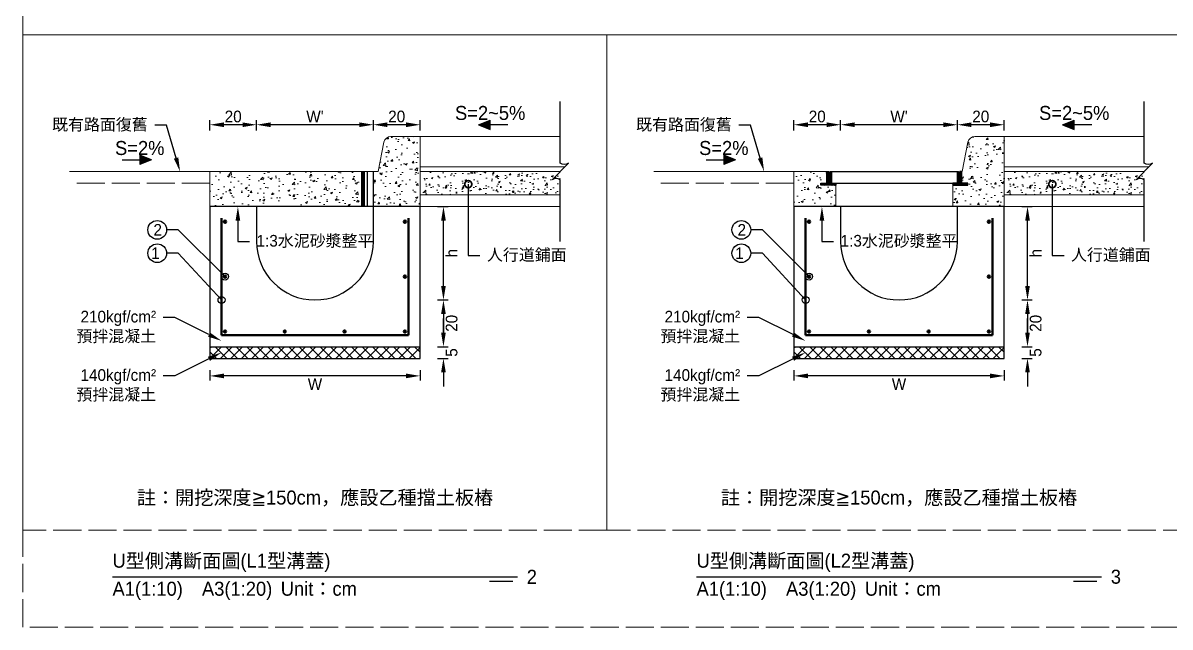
# Model space of a CAD drawing. Extents: x -8920 to 1950, y -2159 to 466.
# Drawn here: x -5780 to -5289, y -507 to -248.4 of the extents above; entities that cross this region are included whole.
import ezdxf
from ezdxf import colors
from ezdxf.entities.mleader import LeaderData, LeaderLine
from ezdxf.math import Vec2, Vec3

# ---------------------------------------------------------------- set-up
doc = ezdxf.new("R2010")
doc.units = 0
doc.header["$MEASUREMENT"] = 0
doc.linetypes.add('ACAD_ISO02W100', pattern=[15, 12, -3])
doc.layers.add('一、4.基本-隱藏', color=9, linetype='ACAD_ISO02W100', lineweight=20, plot=False)
doc.layers.add('三、3.文字-註解文字', color=2, linetype='Continuous')
for name, color, linetype, lineweight in [('二、1.繪圖-既有設施', 8, 'Continuous', 20), ('二、2.繪圖-施作項目', 181, 'Continuous', 30), ('二、3.繪圖-排水流向', 170, 'Continuous', 30), ('二、4.繪圖-設計鋪面', 40, 'Continuous', 20), ('二、5.繪圖-鋼筋', 60, 'Continuous', 50), ('二、6.繪圖-其他施作項目', 35, 'Continuous', 30)]:
    doc.layers.add(name, color=color, linetype=linetype, lineweight=lineweight)
doc.styles.add('次圖名(詳圖)', font='MS PGothic.ttf', dxfattribs={"height": 6})
doc.styles.add('註解文字(詳圖)', font='MS PGothic.ttf', dxfattribs={"height": 5})
doc.dimstyles.new('註解文字(詳圖)', dxfattribs={"dimtxt": 5, "dimasz": 6, "dimexe": 2, "dimexo": 5, "dimgap": 1, "dimtad": 2, "dimzin": 0, "dimdsep": 46, "dimtxsty": '註解文字(詳圖)', "dimcen": 0.1, "dimclrd": 144, "dimclre": 144, "dimclrt": 256, "dimadec": 0, "dimazin": 0, "dimtfac": 1, "dimtofl": 0, "dimtmove": 0, "dimatfit": 3, "dimfxlon": 1, "dimtolj": 1, "dimtzin": 0, "dimlwd": -1, "dimlwe": -1, "dimarcsym": 1})

# ---------------------------------------------------------------- blocks, each defined once
blk = doc.blocks.new('*D140')
at = {"layer": 'Defpoints', "color": 0, "transparency": 16777216}
for p in [(-5680, -292), (-5680, -327), (-5630, -327)]:
    blk.add_point(p, dxfattribs=at)
at = {"layer": '三、3.文字-註解文字', "color": 144, "transparency": 16777216}
for p, q in [((-5680, -294.5), (-5680, -290)), ((-5636, -292), (-5674, -292)), ((-5630, -294.5), (-5630, -290))]:
    blk.add_line(p, q, dxfattribs=at)
for points in [[(-5674, -291), (-5674, -293), (-5680, -292)], [(-5636, -291), (-5636, -293), (-5630, -292)]]:
    blk.add_solid(points, dxfattribs=at)
at = {"layer": '三、3.文字-註解文字', "transparency": 16777216, "insert": (-5655, -288.5), "char_height": 5, "attachment_point": 5, "style": '註解文字(詳圖)'}
blk.add_mtext("\\A1;W'", dxfattribs=at)
blk = doc.blocks.new('*D141')
at = {"layer": 'Defpoints', "color": 0, "transparency": 16777216}
for p in [(-5700, -292), (-5700, -327), (-5680, -327)]:
    blk.add_point(p, dxfattribs=at)
at = {"layer": '三、3.文字-註解文字', "color": 144, "transparency": 16777216}
for p, q in [((-5700, -294.5), (-5700, -290)), ((-5686, -292), (-5694, -292)), ((-5680, -294.5), (-5680, -290))]:
    blk.add_line(p, q, dxfattribs=at)
for points in [[(-5694, -291), (-5694, -293), (-5700, -292)], [(-5686, -291), (-5686, -293), (-5680, -292)]]:
    blk.add_solid(points, dxfattribs=at)
at = {"layer": '三、3.文字-註解文字', "transparency": 16777216, "insert": (-5690, -288.5), "char_height": 5, "attachment_point": 5, "style": '註解文字(詳圖)'}
blk.add_mtext('\\A1;20', dxfattribs=at)
blk = doc.blocks.new('_Small')
at = {"color": 0, "linetype": 'ByBlock', "lineweight": -2}
blk.add_circle((0, 0), 0.25, dxfattribs=at)
blk = doc.blocks.new('排水流向')
at = {"layer": '二、3.繪圖-排水流向'}
h = blk.add_hatch(color=256, dxfattribs=at)
h.dxf.hatch_style = 1
h.paths.add_polyline_path([(0, 1), (0, -1), (2.5, 0)])
for points in [[(-3.75, 0), (0, 0)], [(0, 1), (0, -1)], [(2.5, 0), (0, 1)], [(2.5, 0), (0, -1)]]:
    blk.add_lwpolyline(points, dxfattribs=at)
blk = doc.blocks.new('*D228')
at = {"layer": 'Defpoints', "color": 0, "transparency": 16777216}
for p in [(-5405, -327), (-5350, -327), (-5405, -367)]:
    blk.add_point(p, dxfattribs=at)
at = {"layer": '三、3.文字-註解文字', "color": 144, "transparency": 16777216}
for p, q in [((-5352.5, -327), (-5348, -327)), ((-5350, -361), (-5350, -333)), ((-5352.5, -367), (-5348, -367))]:
    blk.add_line(p, q, dxfattribs=at)
for points in [[(-5351, -333), (-5349, -333), (-5350, -327)], [(-5351, -361), (-5349, -361), (-5350, -367)]]:
    blk.add_solid(points, dxfattribs=at)
at = {"layer": '三、3.文字-註解文字', "transparency": 16777216, "insert": (-5346.5, -347), "char_height": 5, "attachment_point": 5, "rotation": 90, "style": '註解文字(詳圖)'}
blk.add_mtext('\\A1;h', dxfattribs=at)
blk = doc.blocks.new('*D229')
at = {"layer": 'Defpoints', "color": 0, "transparency": 16777216}
for p in [(-5405, -367), (-5405, -387), (-5350, -387)]:
    blk.add_point(p, dxfattribs=at)
at = {"layer": '三、3.文字-註解文字', "color": 144, "transparency": 16777216}
for p, q in [((-5352.5, -367), (-5348, -367)), ((-5350, -373), (-5350, -381)), ((-5352.5, -387), (-5348, -387))]:
    blk.add_line(p, q, dxfattribs=at)
for points in [[(-5351, -373), (-5349, -373), (-5350, -367)], [(-5351, -381), (-5349, -381), (-5350, -387)]]:
    blk.add_solid(points, dxfattribs=at)
at = {"layer": '三、3.文字-註解文字', "transparency": 16777216, "insert": (-5346.5, -377), "char_height": 5, "attachment_point": 5, "rotation": 90, "style": '註解文字(詳圖)'}
blk.add_mtext('\\A1;20', dxfattribs=at)
blk = doc.blocks.new('*D230')
at = {"layer": 'Defpoints', "color": 0, "transparency": 16777216}
for p in [(-5405, -387), (-5405, -392), (-5350, -392)]:
    blk.add_point(p, dxfattribs=at)
at = {"layer": '三、3.文字-註解文字', "color": 144, "transparency": 16777216}
for p, q in [((-5350, -381), (-5350, -375)), ((-5352.5, -387), (-5348, -387)), ((-5352.5, -392), (-5348, -392)), ((-5350, -398), (-5350, -404))]:
    blk.add_line(p, q, dxfattribs=at)
for points in [[(-5351, -381), (-5349, -381), (-5350, -387)], [(-5351, -398), (-5349, -398), (-5350, -392)]]:
    blk.add_solid(points, dxfattribs=at)
at = {"layer": '三、3.文字-註解文字', "transparency": 16777216, "insert": (-5346.5, -389.5), "char_height": 5, "attachment_point": 5, "rotation": 90, "style": '註解文字(詳圖)'}
blk.add_mtext('\\A1;5', dxfattribs=at)
blk = doc.blocks.new('*D231')
at = {"layer": 'Defpoints', "color": 0, "transparency": 16777216}
for p in [(-5450, -392), (-5360, -392), (-5450, -399.5)]:
    blk.add_point(p, dxfattribs=at)
at = {"layer": '三、3.文字-註解文字', "color": 144, "transparency": 16777216}
for p, q in [((-5450, -397), (-5450, -401.5)), ((-5360, -397), (-5360, -401.5)), ((-5366, -399.5), (-5444, -399.5))]:
    blk.add_line(p, q, dxfattribs=at)
for points in [[(-5444, -398.5), (-5444, -400.5), (-5450, -399.5)], [(-5366, -398.5), (-5366, -400.5), (-5360, -399.5)]]:
    blk.add_solid(points, dxfattribs=at)
at = {"layer": '三、3.文字-註解文字', "transparency": 16777216, "insert": (-5405, -403), "char_height": 5, "attachment_point": 5, "style": '註解文字(詳圖)'}
blk.add_mtext('\\A1;W', dxfattribs=at)
blk = doc.blocks.new('*D232')
at = {"layer": 'Defpoints', "color": 0, "transparency": 16777216}
for p in [(-5430, -292), (-5430, -327), (-5380, -327)]:
    blk.add_point(p, dxfattribs=at)
at = {"layer": '三、3.文字-註解文字', "color": 144, "transparency": 16777216}
for p, q in [((-5430, -294.5), (-5430, -290)), ((-5386, -292), (-5424, -292)), ((-5380, -294.5), (-5380, -290))]:
    blk.add_line(p, q, dxfattribs=at)
for points in [[(-5424, -291), (-5424, -293), (-5430, -292)], [(-5386, -291), (-5386, -293), (-5380, -292)]]:
    blk.add_solid(points, dxfattribs=at)
at = {"layer": '三、3.文字-註解文字', "transparency": 16777216, "insert": (-5405, -288.5), "char_height": 5, "attachment_point": 5, "style": '註解文字(詳圖)'}
blk.add_mtext("\\A1;W'", dxfattribs=at)
blk = doc.blocks.new('*D233')
at = {"layer": 'Defpoints', "color": 0, "transparency": 16777216}
for p in [(-5450, -292), (-5450, -327), (-5430, -327)]:
    blk.add_point(p, dxfattribs=at)
at = {"layer": '三、3.文字-註解文字', "color": 144, "transparency": 16777216}
for p, q in [((-5450, -294.5), (-5450, -290)), ((-5436, -292), (-5444, -292)), ((-5430, -294.5), (-5430, -290))]:
    blk.add_line(p, q, dxfattribs=at)
for points in [[(-5444, -291), (-5444, -293), (-5450, -292)], [(-5436, -291), (-5436, -293), (-5430, -292)]]:
    blk.add_solid(points, dxfattribs=at)
at = {"layer": '三、3.文字-註解文字', "transparency": 16777216, "insert": (-5440, -288.5), "char_height": 5, "attachment_point": 5, "style": '註解文字(詳圖)'}
blk.add_mtext('\\A1;20', dxfattribs=at)
blk = doc.blocks.new('*D265')
at = {"layer": 'Defpoints', "color": 0, "transparency": 16777216}
for p in [(-5380, -292), (-5380, -327), (-5360, -327)]:
    blk.add_point(p, dxfattribs=at)
at = {"layer": '三、3.文字-註解文字', "color": 144, "transparency": 16777216}
for p, q in [((-5380, -294.5), (-5380, -290)), ((-5366, -292), (-5374, -292)), ((-5360, -294.5), (-5360, -290))]:
    blk.add_line(p, q, dxfattribs=at)
for points in [[(-5374, -291), (-5374, -293), (-5380, -292)], [(-5366, -291), (-5366, -293), (-5360, -292)]]:
    blk.add_solid(points, dxfattribs=at)
at = {"layer": '三、3.文字-註解文字', "transparency": 16777216, "insert": (-5370, -288.5), "char_height": 5, "attachment_point": 5, "style": '註解文字(詳圖)'}
blk.add_mtext('\\A1;20', dxfattribs=at)
blk = doc.blocks.new('*D266')
at = {"layer": 'Defpoints', "color": 0, "transparency": 16777216}
for p in [(-5630, -292), (-5630, -327), (-5610, -327)]:
    blk.add_point(p, dxfattribs=at)
at = {"layer": '三、3.文字-註解文字', "color": 144, "transparency": 16777216}
for p, q in [((-5630, -294.5), (-5630, -290)), ((-5616, -292), (-5624, -292)), ((-5610, -294.5), (-5610, -290))]:
    blk.add_line(p, q, dxfattribs=at)
for points in [[(-5624, -291), (-5624, -293), (-5630, -292)], [(-5616, -291), (-5616, -293), (-5610, -292)]]:
    blk.add_solid(points, dxfattribs=at)
at = {"layer": '三、3.文字-註解文字', "transparency": 16777216, "insert": (-5620, -288.5), "char_height": 5, "attachment_point": 5, "style": '註解文字(詳圖)'}
blk.add_mtext('\\A1;20', dxfattribs=at)
blk = doc.blocks.new('_DotSmall')
at = {"color": 0, "linetype": 'ByBlock', "const_width": 0.5}
blk.add_lwpolyline([(-0.0625, 0, 1), (0.0625, 0, 1)], format="xyb", close=True, dxfattribs=at)
blk = doc.blocks.new('*D322')
at = {"layer": 'Defpoints', "color": 0, "transparency": 16777216}
for p in [(-5655, -327), (-5600, -327), (-5655, -367)]:
    blk.add_point(p, dxfattribs=at)
at = {"layer": '三、3.文字-註解文字', "color": 144, "transparency": 16777216}
for p, q in [((-5602.5, -327), (-5598, -327)), ((-5600, -361), (-5600, -333)), ((-5602.5, -367), (-5598, -367))]:
    blk.add_line(p, q, dxfattribs=at)
for points in [[(-5601, -333), (-5599, -333), (-5600, -327)], [(-5601, -361), (-5599, -361), (-5600, -367)]]:
    blk.add_solid(points, dxfattribs=at)
at = {"layer": '三、3.文字-註解文字', "transparency": 16777216, "insert": (-5596.5, -347), "char_height": 5, "attachment_point": 5, "rotation": 90, "style": '註解文字(詳圖)'}
blk.add_mtext('\\A1;h', dxfattribs=at)
blk = doc.blocks.new('*D323')
at = {"layer": 'Defpoints', "color": 0, "transparency": 16777216}
for p in [(-5655, -367), (-5655, -387), (-5600, -387)]:
    blk.add_point(p, dxfattribs=at)
at = {"layer": '三、3.文字-註解文字', "color": 144, "transparency": 16777216}
for p, q in [((-5602.5, -367), (-5598, -367)), ((-5600, -373), (-5600, -381)), ((-5602.5, -387), (-5598, -387))]:
    blk.add_line(p, q, dxfattribs=at)
for points in [[(-5601, -373), (-5599, -373), (-5600, -367)], [(-5601, -381), (-5599, -381), (-5600, -387)]]:
    blk.add_solid(points, dxfattribs=at)
at = {"layer": '三、3.文字-註解文字', "transparency": 16777216, "insert": (-5596.5, -377), "char_height": 5, "attachment_point": 5, "rotation": 90, "style": '註解文字(詳圖)'}
blk.add_mtext('\\A1;20', dxfattribs=at)
blk = doc.blocks.new('*D324')
at = {"layer": 'Defpoints', "color": 0, "transparency": 16777216}
for p in [(-5655, -387), (-5655, -392), (-5600, -392)]:
    blk.add_point(p, dxfattribs=at)
at = {"layer": '三、3.文字-註解文字', "color": 144, "transparency": 16777216}
for p, q in [((-5600, -381), (-5600, -375)), ((-5602.5, -387), (-5598, -387)), ((-5602.5, -392), (-5598, -392)), ((-5600, -398), (-5600, -404))]:
    blk.add_line(p, q, dxfattribs=at)
for points in [[(-5601, -381), (-5599, -381), (-5600, -387)], [(-5601, -398), (-5599, -398), (-5600, -392)]]:
    blk.add_solid(points, dxfattribs=at)
at = {"layer": '三、3.文字-註解文字', "transparency": 16777216, "insert": (-5596.5, -389.5), "char_height": 5, "attachment_point": 5, "rotation": 90, "style": '註解文字(詳圖)'}
blk.add_mtext('\\A1;5', dxfattribs=at)
blk = doc.blocks.new('*D325')
at = {"layer": 'Defpoints', "color": 0, "transparency": 16777216}
for p in [(-5700, -392), (-5610, -392), (-5700, -399.5)]:
    blk.add_point(p, dxfattribs=at)
at = {"layer": '三、3.文字-註解文字', "color": 144, "transparency": 16777216}
for p, q in [((-5700, -397), (-5700, -401.5)), ((-5610, -397), (-5610, -401.5)), ((-5616, -399.5), (-5694, -399.5))]:
    blk.add_line(p, q, dxfattribs=at)
for points in [[(-5694, -398.5), (-5694, -400.5), (-5700, -399.5)], [(-5616, -398.5), (-5616, -400.5), (-5610, -399.5)]]:
    blk.add_solid(points, dxfattribs=at)
at = {"layer": '三、3.文字-註解文字', "transparency": 16777216, "insert": (-5655, -403), "char_height": 5, "attachment_point": 5, "style": '註解文字(詳圖)'}
blk.add_mtext('\\A1;W', dxfattribs=at)

msp = doc.modelspace()

# ---------------------------------------------------------------- hatches: boundary and pattern name
at = {"layer": '二、1.繪圖-既有設施'}
h = msp.add_hatch(dxfattribs=at)
h.set_pattern_fill('AR-CONC', color=256, scale=0.05)
h.set_pattern_definition([(50, (-4396.364, -1270.097), (9.109233, -0.796954), [0.9525, -10.4775]), (355, (-4396.364, -1270.097), (-1.76217, 9.55284), [0.762, -8.38203]), (100.45144, (-4395.605, -1270.164), (7.34706, 8.755888), [0.8095, -8.90451]), (46.1842, (-4396.364, -1267.557), (13.55395, -2.10212), [1.42875, -15.71625]), (96.6356, (-4395.234, -1267.732), (11.87021, 12.37131), [1.21425, -13.35678]), (351.1842, (-4396.364, -1267.557), (11.87021, 12.37131), [1.143, -12.57299]), (21, (-4395.094, -1268.192), (7.58072, -5.11326), [0.9525, -10.4775]), (326, (-4395.094, -1268.192), (3.0901, 9.2094), [0.762, -8.382]), (71.45144, (-4394.462, -1268.618), (10.67082, 4.09614), [0.8095, -8.904497]), (37.5, (-4396.3637, -1270.0972), (0.15443, 4.227752), [0, -8.2804, 0, -8.509, 0, -8.41375]), (7.5, (-4396.3637, -1270.097), (3.340983, 5.009029), [0, -4.8514, 0, -8.0899, 0, -3.20675]), (327.5, (-4399.1958, -1270.097), (6.77953, -0.286437), [0, -3.175, 0, -9.906, 0, -13.1445]), (317.5, (-4400.466, -1270.097), (7.40646, 1.271325), [0, -4.1275, 0, -6.5786, 0, -9.3345])])
h.paths.add_polyline_path([(-5700, -312), (-5700, -327), (-5635, -327), (-5635, -312)])
h.paths.add_polyline_path([(-5610, -312), (-5610, -297), (-5622.541, -297, 0.3575108), (-5625.482, -299.412), (-5628, -312), (-5630, -312), (-5630, -327), (-5610, -327)])
h = msp.add_hatch(dxfattribs=at)
h.set_pattern_fill('AR-CONC', color=256, scale=0.05)
h.set_pattern_definition([(50, (-4077.146, -1172.496), (9.109233, -0.796954), [0.9525, -10.4775]), (355, (-4077.146, -1172.496), (-1.76217, 9.55284), [0.762, -8.38203]), (100.45144, (-4076.387, -1172.562), (7.34706, 8.755888), [0.8095, -8.90451]), (46.1842, (-4077.146, -1169.956), (13.55395, -2.10212), [1.42875, -15.71625]), (96.6356, (-4076.016, -1170.131), (11.87021, 12.37131), [1.21425, -13.35678]), (351.1842, (-4077.146, -1169.956), (11.87021, 12.37131), [1.143, -12.57299]), (21, (-4075.876, -1170.591), (7.58072, -5.11326), [0.9525, -10.4775]), (326, (-4075.876, -1170.591), (3.0901, 9.2094), [0.762, -8.382]), (71.45144, (-4075.244, -1171.017), (10.67082, 4.09614), [0.8095, -8.904497]), (37.5, (-4077.1457, -1172.4956), (0.15443, 4.227752), [0, -8.2804, 0, -8.509, 0, -8.41375]), (7.5, (-4077.1457, -1172.4956), (3.340983, 5.009029), [0, -4.8514, 0, -8.0899, 0, -3.20675]), (327.5, (-4079.978, -1172.4956), (6.77953, -0.286437), [0, -3.175, 0, -9.906, 0, -13.1445]), (317.5, (-4081.248, -1172.4956), (7.40646, 1.271325), [0, -4.1275, 0, -6.5786, 0, -9.3345])])
h.paths.add_polyline_path([(-5450, -327), (-5432, -327), (-5432, -317.9), (-5438.5, -317.9), (-5438.5, -317), (-5435.9, -317), (-5435.9, -312), (-5450, -312)])
h.paths.add_polyline_path([(-5375.5, -317.9), (-5382, -317.9), (-5382, -327), (-5360, -327), (-5360, -312), (-5360, -297), (-5372.541, -297, 0.3575108), (-5375.482, -299.412), (-5378, -312), (-5378.1, -312), (-5378.1, -317), (-5375.5, -317)])
at = {"layer": '二、2.繪圖-施作項目'}
h = msp.add_hatch(dxfattribs=at)
h.set_pattern_fill('ANSI37', color=256)
h.set_pattern_definition([(45, (-5539.169, 307.6172), (-2.245064, 2.245064), []), (135, (-5539.169, 307.6172), (-2.245064, -2.245064), [])])
h.paths.add_polyline_path([(-5610, -392), (-5610, -387), (-5700, -387), (-5700, -392)])
h = msp.add_hatch(dxfattribs=at)
h.set_pattern_fill('ANSI37', color=256)
h.set_pattern_definition([(45, (-5289.169, 307.6172), (-2.245064, 2.245064), []), (135, (-5289.169, 307.6172), (-2.245064, -2.245064), [])])
h.paths.add_polyline_path([(-5360, -392), (-5360, -387), (-5450, -387), (-5450, -392)])
at = {"layer": '二、4.繪圖-設計鋪面'}
h = msp.add_hatch(dxfattribs=at)
h.set_pattern_fill('AR-CONC', color=256)
h.set_pattern_definition([(50, (-5744.145, 123.4644), (7.1726, -0.62752), [0.75, -8.25]), (355, (-5744.145, 123.4644), (-1.38751, 7.52192), [0.6, -6.6]), (100.4514, (-5743.547, 123.412), (5.78509, 6.8944), [0.6374, -7.01142]), (46.1842, (-5744.145, 125.464), (10.67241, -1.6552), [1.125, -12.375]), (96.6356, (-5743.256, 125.326), (9.34662, 9.74119), [0.9561, -10.51714]), (351.1842, (-5744.145, 125.464), (9.34662, 9.74119), [0.9, -9.9]), (21, (-5743.145, 124.9644), (5.96907, -4.02619), [0.75, -8.25]), (326, (-5743.145, 124.9644), (2.43315, 7.2515), [0.6, -6.6]), (71.4514, (-5742.6476, 124.629), (8.40222, 3.22531), [0.6374, -7.01142]), (37.5, (-5744.145, 123.4644), (0.121599, 3.328939), [0, -6.52, 0, -6.7, 0, -6.625]), (7.5, (-5744.145, 123.4644), (2.630695, 3.944117), [0, -3.82, 0, -6.37, 0, -2.525]), (327.5, (-5746.375, 123.4644), (5.338224, -0.225549), [0, -2.5, 0, -7.8, 0, -10.35]), (317.5, (-5747.375, 123.4644), (5.83186, 1.00105), [0, -3.25, 0, -5.18, 0, -7.35])])
h.paths.add_polyline_path([(-5550, -312), (-5610, -312), (-5610, -319.5), (-5600, -319.5), (-5600, -322), (-5550, -322)])
h.paths.add_polyline_path([(-5600, -319.5), (-5610, -319.5), (-5610, -322), (-5600, -322)], flags=17)
h = msp.add_hatch(dxfattribs=at)
h.set_pattern_fill('AR-CONC', color=256)
h.set_pattern_definition([(50, (-5494.145, 123.4644), (7.1726, -0.62752), [0.75, -8.25]), (355, (-5494.145, 123.4644), (-1.38751, 7.52192), [0.6, -6.6]), (100.4514, (-5493.547, 123.412), (5.78509, 6.8944), [0.6374, -7.01142]), (46.1842, (-5494.145, 125.464), (10.67241, -1.6552), [1.125, -12.375]), (96.6356, (-5493.256, 125.326), (9.34662, 9.74119), [0.9561, -10.51714]), (351.1842, (-5494.145, 125.464), (9.34662, 9.74119), [0.9, -9.9]), (21, (-5493.145, 124.9644), (5.96907, -4.02619), [0.75, -8.25]), (326, (-5493.145, 124.9644), (2.43315, 7.2515), [0.6, -6.6]), (71.4514, (-5492.6476, 124.629), (8.40222, 3.22531), [0.6374, -7.01142]), (37.5, (-5494.145, 123.4644), (0.121599, 3.328939), [0, -6.52, 0, -6.7, 0, -6.625]), (7.5, (-5494.145, 123.4644), (2.630695, 3.944117), [0, -3.82, 0, -6.37, 0, -2.525]), (327.5, (-5496.375, 123.4644), (5.338224, -0.225549), [0, -2.5, 0, -7.8, 0, -10.35]), (317.5, (-5497.375, 123.4644), (5.83186, 1.00105), [0, -3.25, 0, -5.18, 0, -7.35])])
h.paths.add_polyline_path([(-5300, -312), (-5360, -312), (-5360, -319.5), (-5350, -319.5), (-5350, -322), (-5300, -322)])
h.paths.add_polyline_path([(-5350, -319.5), (-5360, -319.5), (-5360, -322), (-5350, -322)], flags=17)
at = {"layer": '二、5.繪圖-鋼筋'}
h = msp.add_hatch(color=256, dxfattribs=at)
h.dxf.hatch_style = 1
h.paths.add_polyline_path([(-5693, -333.5, 1), (-5694, -333.5, 1)])
h = msp.add_hatch(color=256, dxfattribs=at)
h.dxf.hatch_style = 1
h.paths.add_polyline_path([(-5616, -333.5, 1), (-5617, -333.5, 1)])
h = msp.add_hatch(color=256, dxfattribs=at)
h.dxf.hatch_style = 1
h.paths.add_polyline_path([(-5443, -333.5, 1), (-5444, -333.5, 1)])
h = msp.add_hatch(color=256, dxfattribs=at)
h.dxf.hatch_style = 1
h.paths.add_polyline_path([(-5366, -333.5, 1), (-5367, -333.5, 1)])
h = msp.add_hatch(color=256, dxfattribs=at)
h.dxf.hatch_style = 1
h.paths.add_polyline_path([(-5693, -357, 1), (-5694, -357, 1)])
h = msp.add_hatch(color=256, dxfattribs=at)
h.dxf.hatch_style = 1
h.paths.add_polyline_path([(-5616, -357, 1), (-5617, -357, 1)])
h = msp.add_hatch(color=256, dxfattribs=at)
h.dxf.hatch_style = 1
h.paths.add_polyline_path([(-5443, -357, 1), (-5444, -357, 1)])
h = msp.add_hatch(color=256, dxfattribs=at)
h.dxf.hatch_style = 1
h.paths.add_polyline_path([(-5366, -357, 1), (-5367, -357, 1)])
h = msp.add_hatch(color=256, dxfattribs=at)
h.dxf.hatch_style = 1
h.paths.add_polyline_path([(-5693, -380.5, 1), (-5694, -380.5, 1)])
h = msp.add_hatch(color=256, dxfattribs=at)
h.dxf.hatch_style = 1
h.paths.add_polyline_path([(-5667.4, -380.5, 1), (-5668.4, -380.5, 1)])
h = msp.add_hatch(color=256, dxfattribs=at)
h.dxf.hatch_style = 1
h.paths.add_polyline_path([(-5641.8, -380.5, 1), (-5642.8, -380.5, 1)])
h = msp.add_hatch(color=256, dxfattribs=at)
h.dxf.hatch_style = 1
h.paths.add_polyline_path([(-5616, -380.5, 1), (-5617, -380.5, 1)])
h = msp.add_hatch(color=256, dxfattribs=at)
h.dxf.hatch_style = 1
h.paths.add_polyline_path([(-5443, -380.5, 1), (-5444, -380.5, 1)])
h = msp.add_hatch(color=256, dxfattribs=at)
h.dxf.hatch_style = 1
h.paths.add_polyline_path([(-5417.4, -380.5, 1), (-5418.4, -380.5, 1)])
h = msp.add_hatch(color=256, dxfattribs=at)
h.dxf.hatch_style = 1
h.paths.add_polyline_path([(-5391.8, -380.5, 1), (-5392.8, -380.5, 1)])
h = msp.add_hatch(color=256, dxfattribs=at)
h.dxf.hatch_style = 1
h.paths.add_polyline_path([(-5366, -380.5, 1), (-5367, -380.5, 1)])
at = {"layer": '二、6.繪圖-其他施作項目'}
h = msp.add_hatch(dxfattribs=at)
h.set_pattern_fill('ANSI31', color=256, scale=0.1)
h.set_pattern_definition([(45, (-4207.16578, -1332.52732), (-0.2245064, 0.2245064), [])])
h.paths.add_polyline_path([(-5435, -312), (-5435.9, -312), (-5435.9, -317), (-5438.5, -317), (-5438.5, -317.9), (-5432, -317.9), (-5432, -317), (-5435, -317)])
h.paths.add_polyline_path([(-5379, -317), (-5382, -317), (-5382, -317.9), (-5375.5, -317.9), (-5375.5, -317), (-5378.1, -317), (-5378.1, -312), (-5379, -312)])

# ---------------------------------------------------------------- linework, layer by layer
at = {"layer": '一、4.基本-隱藏'}
for points in [[(-5780, 0), (-5000, 0), (-5000, -253.5), (-5780, -253.5)], [(-5780, 0), (-5000, 0), (-5000, -507), (-5780, -507)], [(-5780, 0), (-5000, 0), (-5000, -507), (-5780, -507)], [(-5780, -253.5), (-5530, -253.5), (-5530, -465.5), (-5780, -465.5)], [(-5530, -253.5), (-5280, -253.5), (-5280, -465.5), (-5530, -465.5)]]:
    msp.add_lwpolyline(points, close=True, dxfattribs=at)
at = {"layer": '三、3.文字-註解文字'}
for points in [[(-5550, -342), (-5550, -315.536, 0.2828427), (-5553.536, -315.536), (-5546.464, -308.464, -0.2828427), (-5550, -308.464), (-5550, -282)], [(-5300, -342), (-5300, -315.536, 0.2828427), (-5303.536, -315.536), (-5296.464, -308.464, -0.2828427), (-5300, -308.464), (-5300, -282)]]:
    msp.add_lwpolyline(points, format="xyb", dxfattribs=at)
for points in [[(-5741.66, -485.5), (-5568.34, -485.5)], [(-5491.66, -485.5), (-5318.34, -485.5)], [(-5570.34, -487.5), (-5580.34, -487.5)], [(-5320.34, -487.5), (-5330.34, -487.5)]]:
    msp.add_lwpolyline(points, dxfattribs=at)
for centre in [(-5722.5, -337), (-5472.5, -337), (-5722.5, -347), (-5472.5, -347)]:
    msp.add_circle(centre, 4, dxfattribs=at)
at = {"layer": '二、1.繪圖-既有設施'}
msp.add_lwpolyline([(-5700, -327), (-5610, -327), (-5610, -312), (-5610, -297), (-5622.541, -297, 0.3575108), (-5625.482, -299.412), (-5628, -312), (-5700, -312)], format="xyb", close=True, dxfattribs=at)
msp.add_lwpolyline([(-5360, -297), (-5372.541, -297, 0.3575108), (-5375.482, -299.412), (-5378, -312), (-5378.1, -312)], format="xyb", dxfattribs=at)
for points in [[(-5360, -312), (-5360, -297)], [(-5432, -317), (-5432, -327), (-5450, -327), (-5450, -312), (-5435.9, -312)], [(-5382, -317), (-5382, -327), (-5360, -327), (-5360, -312)]]:
    msp.add_lwpolyline(points, dxfattribs=at)
at = {"layer": '二、2.繪圖-施作項目'}
for points in [[(-5610, -392), (-5610, -327), (-5700, -327), (-5700, -392)], [(-5360, -392), (-5360, -327), (-5450, -327), (-5450, -392)]]:
    msp.add_lwpolyline(points, close=True, dxfattribs=at)
for points in [[(-5680, -327), (-5680, -342, 1), (-5630, -342), (-5630, -327)], [(-5430, -327), (-5430, -342, 1), (-5380, -342), (-5380, -327)]]:
    msp.add_lwpolyline(points, format="xyb", dxfattribs=at)
for points in [[(-5700, -387), (-5610, -387)], [(-5450, -387), (-5360, -387)]]:
    msp.add_lwpolyline(points, dxfattribs=at)
at = {"layer": '二、4.繪圖-設計鋪面'}
for points in [[(-5610, -297), (-5550, -297)], [(-5360, -297), (-5300, -297)], [(-5700, -312), (-5760, -312)], [(-5610, -310), (-5548, -310)], [(-5610, -312), (-5550, -312)], [(-5450, -312), (-5510, -312)], [(-5360, -310), (-5298, -310)], [(-5360, -312), (-5300, -312)], [(-5610, -322), (-5550, -322)], [(-5360, -322), (-5300, -322)], [(-5610, -327), (-5550, -327)], [(-5360, -327), (-5300, -327)]]:
    msp.add_lwpolyline(points, dxfattribs=at)
at = {"layer": '二、4.繪圖-設計鋪面', "linetype": 'ACAD_ISO02W100'}
for points in [[(-5700, -317), (-5760, -317)], [(-5450, -317), (-5510, -317)]]:
    msp.add_lwpolyline(points, dxfattribs=at)
at = {"layer": '二、5.繪圖-鋼筋'}
for points in [[(-5695, -332), (-5695, -382)], [(-5615, -332), (-5615, -382)], [(-5445, -332), (-5445, -382)], [(-5365, -332), (-5365, -382)], [(-5695, -382), (-5615, -382)], [(-5445, -382), (-5365, -382)]]:
    msp.add_lwpolyline(points, dxfattribs=at)
for centre in [(-5693.5, -333.5), (-5616.5, -333.5), (-5443.5, -333.5), (-5366.5, -333.5), (-5693.5, -357), (-5616.5, -357), (-5443.5, -357), (-5366.5, -357), (-5693.5, -380.5), (-5667.9, -380.5), (-5642.3, -380.5), (-5616.5, -380.5), (-5443.5, -380.5), (-5417.9, -380.5), (-5392.3, -380.5), (-5366.5, -380.5)]:
    msp.add_circle(centre, 0.5, dxfattribs=at)
at = {"layer": '二、6.繪圖-其他施作項目'}
for points in [[(-5635, -327), (-5635, -312)], [(-5634.375, -327), (-5634.375, -312)], [(-5633.75, -327), (-5633.75, -312)], [(-5632.5, -327), (-5632.5, -312)], [(-5630, -327), (-5630, -312)], [(-5434.5, -312), (-5434.5, -317)], [(-5434.5, -312), (-5379.5, -312)], [(-5433.9, -312), (-5433.9, -317)], [(-5380.1, -312), (-5380.1, -317)], [(-5379.5, -312), (-5379.5, -317)], [(-5434.5, -317), (-5379.5, -317)]]:
    msp.add_lwpolyline(points, dxfattribs=at)
for points in [[(-5438.5, -317), (-5435.9, -317), (-5435.9, -312), (-5435, -312), (-5435, -317), (-5432, -317), (-5432, -317.9), (-5438.5, -317.9)], [(-5378.1, -312), (-5379, -312), (-5379, -317), (-5382, -317), (-5382, -317.9), (-5375.5, -317.9), (-5375.5, -317), (-5378.1, -317)]]:
    msp.add_lwpolyline(points, close=True, dxfattribs=at)

# ---------------------------------------------------------------- block references
at = {"xscale": 2, "yscale": 2, "zscale": 2, "rotation": 180}
for p in [(-5580, -292), (-5330, -292)]:
    msp.add_blockref('排水流向', p, dxfattribs=at)
at = {"xscale": 2, "yscale": 2, "zscale": 2}
for p in [(-5730, -307), (-5480, -307)]:
    msp.add_blockref('排水流向', p, dxfattribs=at)

# ---------------------------------------------------------------- texts
at = {"layer": '三、3.文字-註解文字', "char_height": 6}
for s, width, gutter_width, insert, attachment_point, style in [('{\\fMS PGothic|b0|i0|c128|p34;註：開挖深度≧150cm，應設乙種擋土板樁}', 156.49231, 30, (-5655, -452), 5, '註解文字(詳圖)'), ('{\\fMS PGothic|b0|i0|c128|p34;註：開挖深度≧150cm，應設乙種擋土板樁}', 156.49231, 30, (-5405, -452), 5, '註解文字(詳圖)'), ('{\\fMS PGothic|b0|i0|c128|p34;U型側溝斷面圖(}L{\\fMS PGothic|b0|i0|c128|p34;1型溝蓋)}', 134.12151, 15, (-5741.66, -479.5), 4, '次圖名(詳圖)'), ('{\\fMS PGothic|b0|i0|c128|p34;U型側溝斷面圖(}L{\\fMS PGothic|b0|i0|c128|p34;2型溝蓋)}', 131.94411, 15, (-5491.66, -479.5), 4, '次圖名(詳圖)'), ('2', 3, 15, (-5564.34, -485.5), 4, '次圖名(詳圖)'), ('3', 3, 15, (-5314.34, -485.5), 4, '次圖名(詳圖)'), ('A1(1:10)\u3000A3(1:20){\\fMS PGothic|b0|i0|c128|p34;^IUnit：cm}', 136.03259, 15, (-5741.66, -491.5), 4, '次圖名(詳圖)'), ('A1(1:10)\u3000A3(1:20){\\fMS PGothic|b0|i0|c128|p34;^IUnit：cm}', 136.03259, 15, (-5491.66, -491.5), 4, '次圖名(詳圖)')]:
    msp.add_mtext_dynamic_manual_height_columns(s, width=width, gutter_width=gutter_width, heights=[0], dxfattribs=dict(at, insert=insert, attachment_point=attachment_point, style=style))
at = {"layer": '二、3.繪圖-排水流向', "char_height": 6, "attachment_point": 5, "style": '註解文字(詳圖)'}
for s, insert in [('{\\fMS PGothic|b0|i0|c128|p34;S=2~5%}', (-5580, -287)), ('{\\fMS PGothic|b0|i0|c128|p34;S=2~5%}', (-5330, -287)), ('{\\fMS PGothic|b0|i0|c128|p34;S=2%}', (-5730, -302)), ('{\\fMS PGothic|b0|i0|c128|p34;S=2%}', (-5480, -302))]:
    msp.add_mtext_dynamic_manual_height_columns(s, width=10.17412, gutter_width=30, heights=[0], dxfattribs=dict(at, insert=insert))

# ---------------------------------------------------------------- dimensions: what is measured, and where the dimension line sits
at = {"layer": '三、3.文字-註解文字'}
for base, p1, p2, text, picture, middle in [((-5700, -292), (-5680, -327), (-5700, -327), '20', '*D141', (-5690, -288.5)), ((-5680, -292), (-5630, -327), (-5680, -327), "W'", '*D140', (-5655, -288.5)), ((-5630, -292), (-5610, -327), (-5630, -327), '20', '*D266', (-5620, -288.5)), ((-5450, -292), (-5430, -327), (-5450, -327), '20', '*D233', (-5440, -288.5)), ((-5430, -292), (-5380, -327), (-5430, -327), "W'", '*D232', (-5405, -288.5)), ((-5380, -292), (-5360, -327), (-5380, -327), '20', '*D265', (-5370, -288.5)), ((-5700, -399.5), (-5610, -392), (-5700, -392), 'W', '*D325', (-5655, -403)), ((-5450, -399.5), (-5360, -392), (-5450, -392), 'W', '*D231', (-5405, -403))]:
    dim = msp.add_linear_dim(base=base, p1=p1, p2=p2, text=text, dimstyle='註解文字(詳圖)', dxfattribs=at)
    dim.commit()
    dim.dimension.update_dxf_attribs({"geometry": picture, "text_midpoint": middle})
for base, p1, p2, text, picture, middle in [((-5600, -327), (-5655, -367), (-5655, -327), 'h', '*D322', (-5596.5, -347)), ((-5350, -327), (-5405, -367), (-5405, -327), 'h', '*D228', (-5346.5, -347)), ((-5600, -387), (-5655, -367), (-5655, -387), '20', '*D323', (-5596.5, -377)), ((-5350, -387), (-5405, -367), (-5405, -387), '20', '*D229', (-5346.5, -377)), ((-5600, -392), (-5655, -387), (-5655, -392), '5', '*D324', (-5596.5, -389.5)), ((-5350, -392), (-5405, -387), (-5405, -392), '5', '*D230', (-5346.5, -389.5))]:
    dim = msp.add_linear_dim(base=base, p1=p1, p2=p2, angle=90, text=text, dimstyle='註解文字(詳圖)', dxfattribs=at)
    dim.commit()
    dim.dimension.update_dxf_attribs({"geometry": picture, "text_midpoint": middle})

# ---------------------------------------------------------------- leaders
ml = msp.add_multileader_mtext('Standard', dxfattribs=at)
ml.set_content('既有路面復舊', color=256, style='註解文字(詳圖)')
ml.set_leader_properties(color=144, linetype='ByLayer', lineweight=-1)
ml.build(insert=Vec2(0, 0))
ml.multileader.update_dxf_attribs({"dogleg_length": 5, "arrow_head_size": 6})
ctx = ml.context
ctx.base_point, ctx.char_height, ctx.arrow_head_size, ctx.landing_gap_size, ctx.plane_origin = Vec3(-5772.383, -292.25), 5, 6, 3, Vec3(-5797.575, -270.337)
ctx.text_align_type = 2
notes = []
notes.append((ctx, [(1, (1, 1, 0), (-5718.599, -292.25), (-1, 0), 5, [(0, [(-5712.744, -312)], 0, [])])]))
ctx.mtext.insert, ctx.mtext.alignment, ctx.mtext.flow_direction = Vec3(-5726.599, -289.409), 3, 5
ml = msp.add_multileader_mtext('Standard', dxfattribs=at)
ml.set_content('既有路面復舊', color=256, style='註解文字(詳圖)')
ml.set_leader_properties(color=144, linetype='ByLayer', lineweight=-1)
ml.build(insert=Vec2(0, 0))
ml.multileader.update_dxf_attribs({"dogleg_length": 5, "arrow_head_size": 6})
ctx = ml.context
ctx.base_point, ctx.char_height, ctx.arrow_head_size, ctx.landing_gap_size, ctx.plane_origin = Vec3(-5522.383, -292.25), 5, 6, 3, Vec3(-5547.575, -270.337)
ctx.text_align_type = 2
notes.append((ctx, [(1, (1, 1, 0), (-5468.599, -292.25), (-1, 0), 5, [(0, [(-5462.744, -312)], 0, [])])]))
ctx.mtext.insert, ctx.mtext.alignment, ctx.mtext.flow_direction = Vec3(-5476.599, -289.409), 3, 5
ml = msp.add_multileader_mtext('Standard', dxfattribs=at)
ml.set_content('人行道鋪面', color=256, style='註解文字(詳圖)')
ml.set_leader_properties(color=144, linetype='ByLayer', lineweight=-1)
ml.set_arrow_properties(name='DOTSMALL')
ml.build(insert=Vec2(0, 0))
ml.multileader.update_dxf_attribs({"dogleg_length": 5, "arrow_head_size": 6})
ctx = ml.context
ctx.base_point, ctx.char_height, ctx.arrow_head_size, ctx.landing_gap_size, ctx.plane_origin = Vec3(-5584.376, -347.979), 5, 6, 3, Vec3(-5589.376, -317.447)
notes.append((ctx, [(0, (1, 1, 0), (-5589.376, -347.979), (1, 0), 5, [(0, [(-5589.376, -317.447)], 0, [])])]))
ctx.mtext.insert, ctx.mtext.flow_direction = Vec3(-5581.376, -345.167), 5
ml = msp.add_multileader_mtext('Standard', dxfattribs=at)
ml.set_content('人行道鋪面', color=256, style='註解文字(詳圖)')
ml.set_leader_properties(color=144, linetype='ByLayer', lineweight=-1)
ml.set_arrow_properties(name='DOTSMALL')
ml.build(insert=Vec2(0, 0))
ml.multileader.update_dxf_attribs({"dogleg_length": 5, "arrow_head_size": 6})
ctx = ml.context
ctx.base_point, ctx.char_height, ctx.arrow_head_size, ctx.landing_gap_size, ctx.plane_origin = Vec3(-5334.376, -347.979), 5, 6, 3, Vec3(-5339.376, -317.447)
notes.append((ctx, [(0, (1, 1, 0), (-5339.376, -347.979), (1, 0), 5, [(0, [(-5339.376, -317.447)], 0, [])])]))
ctx.mtext.insert, ctx.mtext.flow_direction = Vec3(-5331.376, -345.167), 5
ml = msp.add_multileader_mtext('Standard', dxfattribs=at)
ml.set_content('1:3水泥砂漿整平', color=256, style='註解文字(詳圖)')
ml.set_leader_properties(color=144, linetype='ByLayer', lineweight=-1)
ml.build(insert=Vec2(0, 0))
ml.multileader.update_dxf_attribs({"dogleg_length": 5, "arrow_head_size": 6})
ctx = ml.context
ctx.base_point, ctx.char_height, ctx.arrow_head_size, ctx.landing_gap_size, ctx.plane_origin = Vec3(-5682.991, -342), 5, 6, 3, Vec3(-5687.991, -327)
notes.append((ctx, [(0, (1, 1, 0), (-5687.991, -342), (1, 0), 5, [(0, [(-5687.991, -327)], 0, [])])]))
ctx.mtext.insert, ctx.mtext.flow_direction = Vec3(-5679.991, -339.159), 5
ml = msp.add_multileader_mtext('Standard', dxfattribs=at)
ml.set_content('1:3水泥砂漿整平', color=256, style='註解文字(詳圖)')
ml.set_leader_properties(color=144, linetype='ByLayer', lineweight=-1)
ml.build(insert=Vec2(0, 0))
ml.multileader.update_dxf_attribs({"dogleg_length": 5, "arrow_head_size": 6})
ctx = ml.context
ctx.base_point, ctx.char_height, ctx.arrow_head_size, ctx.landing_gap_size, ctx.plane_origin = Vec3(-5432.991, -342), 5, 6, 3, Vec3(-5437.991, -327)
notes.append((ctx, [(0, (1, 1, 0), (-5437.991, -342), (1, 0), 5, [(0, [(-5437.991, -327)], 0, [])])]))
ctx.mtext.insert, ctx.mtext.flow_direction = Vec3(-5429.991, -339.159), 5
ml = msp.add_multileader_mtext('Standard', dxfattribs=at)
ml.set_content('2', color=256, style='註解文字(詳圖)')
ml.set_leader_properties(color=144, linetype='ByLayer', lineweight=-1)
ml.set_arrow_properties(name='SMALL')
ml.build(insert=Vec2(0, 0))
ml.multileader.update_dxf_attribs({"dogleg_length": 5, "arrow_head_size": 6})
ctx = ml.context
ctx.base_point, ctx.char_height, ctx.arrow_head_size, ctx.plane_origin = Vec3(-5725.398, -337), 5, 6, Vec3(-5692, -357)
ctx.text_align_type = 2
notes.append((ctx, [(0, (1, 1, 0), (-5713.5, -337), (-1, 0), 5, [(0, [(-5693.5, -357)], 0, [])])]))
ctx.mtext.insert, ctx.mtext.alignment, ctx.mtext.flow_direction = Vec3(-5720.5, -334.5), 3, 5
ml = msp.add_multileader_mtext('Standard', dxfattribs=at)
ml.set_content('2', color=256, style='註解文字(詳圖)')
ml.set_leader_properties(color=144, linetype='ByLayer', lineweight=-1)
ml.set_arrow_properties(name='SMALL')
ml.build(insert=Vec2(0, 0))
ml.multileader.update_dxf_attribs({"dogleg_length": 5, "arrow_head_size": 6})
ctx = ml.context
ctx.base_point, ctx.char_height, ctx.arrow_head_size, ctx.plane_origin = Vec3(-5475.398, -337), 5, 6, Vec3(-5442, -357)
ctx.text_align_type = 2
notes.append((ctx, [(0, (1, 1, 0), (-5463.5, -337), (-1, 0), 5, [(0, [(-5443.5, -357)], 0, [])])]))
ctx.mtext.insert, ctx.mtext.alignment, ctx.mtext.flow_direction = Vec3(-5470.5, -334.5), 3, 5
ml = msp.add_multileader_mtext('Standard', dxfattribs=at)
ml.set_content('1', color=256, style='註解文字(詳圖)')
ml.set_leader_properties(color=144, linetype='ByLayer', lineweight=-1)
ml.set_arrow_properties(name='SMALL')
ml.build(insert=Vec2(0, 0))
ml.multileader.update_dxf_attribs({"dogleg_length": 5, "arrow_head_size": 6})
ctx = ml.context
ctx.base_point, ctx.char_height, ctx.arrow_head_size, ctx.landing_gap_size, ctx.plane_origin = Vec3(-5726.006, -347), 5, 6, 3, Vec3(-5692, -367)
ctx.text_align_type = 2
notes.append((ctx, [(0, (1, 1, 0), (-5713.5, -347), (-1, 0), 5, [(0, [(-5695, -367)], 0, [])])]))
ctx.mtext.insert, ctx.mtext.alignment, ctx.mtext.flow_direction = Vec3(-5721.5, -344.5), 3, 5
ml = msp.add_multileader_mtext('Standard', dxfattribs=at)
ml.set_content('1', color=256, style='註解文字(詳圖)')
ml.set_leader_properties(color=144, linetype='ByLayer', lineweight=-1)
ml.set_arrow_properties(name='SMALL')
ml.build(insert=Vec2(0, 0))
ml.multileader.update_dxf_attribs({"dogleg_length": 5, "arrow_head_size": 6})
ctx = ml.context
ctx.base_point, ctx.char_height, ctx.arrow_head_size, ctx.landing_gap_size, ctx.plane_origin = Vec3(-5476.006, -347), 5, 6, 3, Vec3(-5442, -367)
ctx.text_align_type = 2
notes.append((ctx, [(0, (1, 1, 0), (-5463.5, -347), (-1, 0), 5, [(0, [(-5445, -367)], 0, [])])]))
ctx.mtext.insert, ctx.mtext.alignment, ctx.mtext.flow_direction = Vec3(-5471.5, -344.5), 3, 5
ml = msp.add_multileader_mtext('Standard', dxfattribs=at)
ml.set_content('{\\fMS PGothic|b0|i0|c128|p34;210kgf/cm²}\\P預拌{\\fMS PGothic|b0|i0|c128|p34;混凝土}', color=256, style='註解文字(詳圖)')
ml.set_leader_properties(color=144, linetype='ByLayer', lineweight=-1)
ml.build(insert=Vec2(0, 0))
ml.multileader.update_dxf_attribs({"dogleg_length": 5, "arrow_head_size": 6})
ctx = ml.context
ctx.base_point, ctx.char_height, ctx.arrow_head_size, ctx.landing_gap_size, ctx.plane_origin = Vec3(-5761.398, -374.5), 5, 6, 3, Vec3(-5695, -384.5)
ctx.text_align_type = 2
notes.append((ctx, [(0, (1, 1, 0), (-5715, -374.5), (-1, 0), 5, [(0, [(-5695, -384.5)], 0, [])])]))
ctx.mtext.insert, ctx.mtext.alignment, ctx.mtext.flow_direction = Vec3(-5723, -371.631), 3, 5
ml = msp.add_multileader_mtext('Standard', dxfattribs=at)
ml.set_content('{\\fMS PGothic|b0|i0|c128|p34;210kgf/cm²}\\P預拌{\\fMS PGothic|b0|i0|c128|p34;混凝土}', color=256, style='註解文字(詳圖)')
ml.set_leader_properties(color=144, linetype='ByLayer', lineweight=-1)
ml.build(insert=Vec2(0, 0))
ml.multileader.update_dxf_attribs({"dogleg_length": 5, "arrow_head_size": 6})
ctx = ml.context
ctx.base_point, ctx.char_height, ctx.arrow_head_size, ctx.landing_gap_size, ctx.plane_origin = Vec3(-5511.398, -374.5), 5, 6, 3, Vec3(-5445, -384.5)
ctx.text_align_type = 2
notes.append((ctx, [(0, (1, 1, 0), (-5465, -374.5), (-1, 0), 5, [(0, [(-5445, -384.5)], 0, [])])]))
ctx.mtext.insert, ctx.mtext.alignment, ctx.mtext.flow_direction = Vec3(-5473, -371.631), 3, 5
ml = msp.add_multileader_mtext('Standard', dxfattribs=at)
ml.set_content('{\\fMS PGothic|b0|i0|c128|p34;140kgf/cm²}\\P預拌{\\fMS PGothic|b0|i0|c128|p34;混凝土}', color=256, style='註解文字(詳圖)')
ml.set_leader_properties(color=144, linetype='ByLayer', lineweight=-1)
ml.build(insert=Vec2(0, 0))
ml.multileader.update_dxf_attribs({"dogleg_length": 5, "arrow_head_size": 6})
ctx = ml.context
ctx.base_point, ctx.char_height, ctx.arrow_head_size, ctx.landing_gap_size, ctx.plane_origin = Vec3(-5761.398, -399.5), 5, 6, 3, Vec3(-5695, -389.5)
ctx.text_align_type = 2
notes.append((ctx, [(0, (1, 1, 0), (-5715, -399.5), (-1, 0), 5, [(0, [(-5695, -389.5)], 0, [])])]))
ctx.mtext.insert, ctx.mtext.alignment, ctx.mtext.flow_direction = Vec3(-5723, -396.631), 3, 5
ml = msp.add_multileader_mtext('Standard', dxfattribs=at)
ml.set_content('{\\fMS PGothic|b0|i0|c128|p34;140kgf/cm²}\\P預拌{\\fMS PGothic|b0|i0|c128|p34;混凝土}', color=256, style='註解文字(詳圖)')
ml.set_leader_properties(color=144, linetype='ByLayer', lineweight=-1)
ml.build(insert=Vec2(0, 0))
ml.multileader.update_dxf_attribs({"dogleg_length": 5, "arrow_head_size": 6})
ctx = ml.context
ctx.base_point, ctx.char_height, ctx.arrow_head_size, ctx.landing_gap_size, ctx.plane_origin = Vec3(-5511.398, -399.5), 5, 6, 3, Vec3(-5445, -389.5)
ctx.text_align_type = 2
notes.append((ctx, [(0, (1, 1, 0), (-5465, -399.5), (-1, 0), 5, [(0, [(-5445, -389.5)], 0, [])])]))
ctx.mtext.insert, ctx.mtext.alignment, ctx.mtext.flow_direction = Vec3(-5473, -396.631), 3, 5
for ctx, leaders in notes:
    for number, flags, end, landing, length, lines in leaders:
        leader = LeaderData()
        leader.index, (leader.has_last_leader_line, leader.has_dogleg_vector, leader.attachment_direction) = number, flags
        leader.last_leader_point, leader.dogleg_vector, leader.dogleg_length = Vec3(end), Vec3(landing), length
        for number, points, colour, breaks in lines:
            line = LeaderLine()
            line.index, line.vertices, line.color, line.breaks = number, Vec3.list(points), colors.encode_raw_color(colour), breaks
            leader.lines.append(line)
        ctx.leaders.append(leader)

doc.saveas('drawing.dxf')
